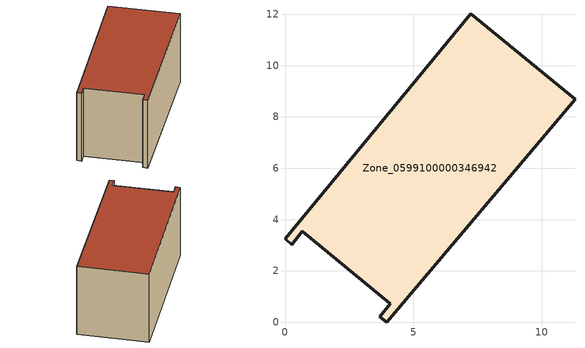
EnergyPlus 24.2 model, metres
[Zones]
Zone_0599100000346942
 floor ground (C_G): 7.24,12.02 11.3,8.7 3.96,0 3.7,0.22 4.11,0.73 0.68,3.54 0.26,3.03 0,3.25 z0
 wall outside (C_F): 0.68,3.54 4.11,0.73 3.7,0.22 3.96,0 11.3,8.7 7.24,12.02 0,3.25 0.26,3.03 0.68,3.54 z0:5.8
 roof outside (C_R): 3.96,0 11.3,8.7 7.24,12.02 0,3.25 0.26,3.03 0.68,3.54 4.11,0.73 3.7,0.22 z5.8
[BUILDING]
Pand.0599100000346942: North Axis=0; Terrain=City; Loads Convergence Tolerance Value=0.04; Temperature Convergence Tolerance Value=0.4; Solar Distribution=FullExterior; Maximum Number of Warmup Days=25; Minimum Number of Warmup Days=1
[Site:Location]
Rotterdam.The.Hague.AP_ZH_NLD Design_Conditions: Latitude=51.96; Longitude=4.45; Time Zone=1; Elevation=-4.5
[SITE:GROUNDTEMPERATURE:BUILDINGSURFACE]
18, 18, 18, 18, 18, 18, 18, 18, 18, 18, 18, 18
[MATERIAL] Thermal Absorptance=0.9; Solar Absorptance=0.7; Visible Absorptance=0.7
Name | Roughness | Thickness | Conductivity | Density | Specific Heat
G.TI.1992-2005 | MediumSmooth | 0.15 | 0.06 | 540 | 1210
F.TI.1992-2005 | Rough | 0.3 | 0.12 | 1920 | 840
R.TI.1992-2005 | MediumRough | 0.2 | 0.08 | 1500 | 1000
[CONSTRUCTION]
C_G: G.TI.1992-2005
C_F: F.TI.1992-2005
C_R: R.TI.1992-2005
[ZONE]
Zone_0599100000346942: Type=1; Multiplier=1; Ceiling Height=Autocalculate; Volume=Autocalculate; Floor Area=autocalculate; Part of Total Floor Area=Yes
[ZONEINFILTRATION:DESIGNFLOWRATE]
Infil_Zone_0599100000346942: Zone or ZoneList or Space or SpaceList=Zone_0599100000346942; Schedule=AlwaysOn; Design Flow Rate Calculation Method=Flow/Area; Flow Rate per Floor Area=0.0015; Constant Term Coefficient=1; Temperature Term Coefficient=0; Velocity Term Coefficient=0; Velocity Squared Term Coefficient=0
[HVACTEMPLATE:ZONE:IDEALLOADSAIRSYSTEM]
Zone_0599100000346942: Maximum Heating Supply Air Temperature=50; Minimum Cooling Supply Air Temperature=13; Maximum Heating Supply Air Humidity Ratio=0.0156; Minimum Cooling Supply Air Humidity Ratio=0.0077; Heating Limit=NoLimit; Cooling Limit=NoLimit; Dehumidification Control Type=ConstantSensibleHeatRatio; Cooling Sensible Heat Ratio=0.7; Dehumidification Setpoint=60; Humidification Control Type=None; Humidification Setpoint=30; Outdoor Air Method=None; Outdoor Air Flow Rate per Person=0.00944; Outdoor Air Flow Rate per Zone Floor Area=0; Outdoor Air Flow Rate per Zone=0; Demand Controlled Ventilation Type=None; Outdoor Air Economizer Type=NoEconomizer; Heat Recovery Type=None; Sensible Heat Recovery Effectiveness=0.7; Latent Heat Recovery Effectiveness=0.65
[ZONECONTROL:THERMOSTAT]
ThermostatControl_Zone_0599100000346942: Zone or ZoneList=Zone_0599100000346942; Control Type Schedule=DualSetpointControlType; Control 1=Thermostat_Zone_0599100000346942; Temperature Difference Between Cutout And Setpoint=0
[THERMOSTATSETPOINT:DUALSETPOINT]
Thermostat_Zone_0599100000346942: Heating Setpoint Temperature Schedule=HeatingSetpoint_Zone_0599100000346942; Cooling Setpoint Temperature Schedule=CoolingSetpoint_Zone_0599100000346942
[SCHEDULE:COMPACT]
HeatingSetpoint_Zone_0599100000346942: Through: 12/31, For: AllDays, Until: 24:00, 21
CoolingSetpoint_Zone_0599100000346942: Through: 12/31, For: AllDays, Until: 24:00, 24
DualSetpointControlType: Through: 12/31, For: AllDays, Until: 24:00, 4
AlwaysOn: Through: 12/31, For: AllDays, Until: 24:00, 1
